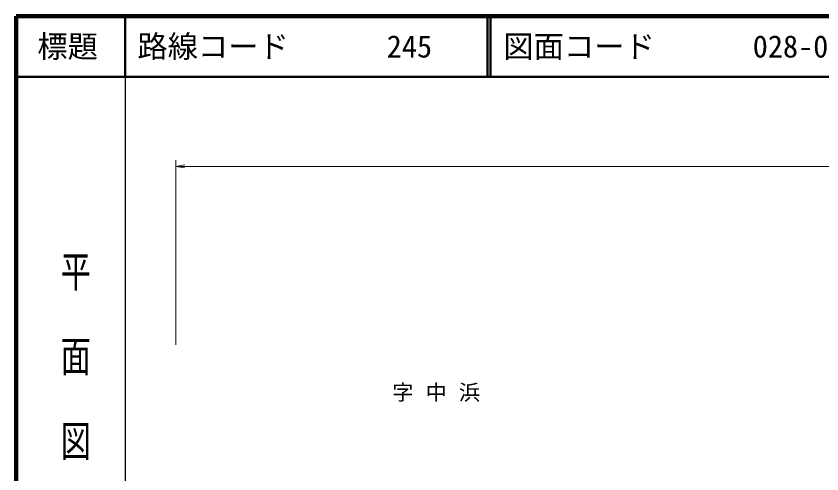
# Model space of a CAD drawing. Units: millimetres at full size, sheet at 1:1000; details may follow other scales. Extents: x 40000 to 680000, y 20000 to 380000.
# Drawn here: x 40000 to 172929, y 304483 to 380000 of the extents above; entities that cross this region are included whole.
import ezdxf
from ezdxf.enums import TextEntityAlignment as Align

# ---------------------------------------------------------------- set-up
doc = ezdxf.new("R2010")
doc.units = ezdxf.units.MM
doc.header["$LTSCALE"] = 1000
doc.layers.add('M-BMK-HTXT', color=7, linetype='Continuous')
doc.layers.add('M-TTL-TXT', color=7, linetype='Continuous')
for name, color, linetype, lineweight in [('M-STR-HTXT', 7, 'Continuous', 13), ('M-TTL', 2, 'Continuous', 140), ('M-TTL-BAND', 7, 'Continuous', 25), ('M-TTL-LINE', 7, 'Continuous', 50)]:
    doc.layers.add(name, color=color, linetype=linetype, lineweight=lineweight)
doc.styles.add('@ＭＳ ゴシック', font='')
doc.styles.add('ＭＳ ゴシック', font='')
doc.styles.get('@ＭＳ ゴシック').set_extended_font_data('@MS Gothic')
doc.styles.get('ＭＳ ゴシック').set_extended_font_data('MS Gothic')

# ---------------------------------------------------------------- blocks, each defined once
blk = doc.blocks.new('open_arrow')
at = {"color": 0, "linetype": 'Continuous', "lineweight": -2}
blk.add_lwpolyline([(7.5, 1.25), (0, 0), (7.5, -1.25)], dxfattribs=at)

msp = doc.modelspace()

# ---------------------------------------------------------------- linework, layer by layer
at = {"layer": 'M-STR-HTXT'}
for p, q in [((66344, 325799), (66344, 356212)), ((66344, 355212), (433749, 355212))]:
    msp.add_line(p, q, dxfattribs=at)
at = {"layer": 'M-TTL'}
for p, q in [((40000, 380000), (40000, 20000)), ((680000, 380000), (40000, 380000))]:
    msp.add_line(p, q, dxfattribs=at)
at = {"layer": 'M-TTL-BAND'}
msp.add_line((58000, 370000), (58000, 20000), dxfattribs=at)
at = {"layer": 'M-TTL-LINE'}
for p, q in [((58000, 380000), (58000, 370000)), ((117750, 380000), (117750, 370000)), ((118250, 380000), (118250, 370000)), ((40000, 370000), (680000, 370000))]:
    msp.add_line(p, q, dxfattribs=at)

# ---------------------------------------------------------------- block references
at = {"layer": 'M-STR-HTXT', "xscale": 200, "yscale": 200}
msp.add_blockref('open_arrow', (66344, 355212), dxfattribs=at)

# ---------------------------------------------------------------- texts
at = {"layer": 'M-BMK-HTXT', "insert": (110294, 317795), "char_height": 2566, "attachment_point": 5, "style": 'ＭＳ ゴシック'}
msp.add_mtext('\\T1.57;字中浜', dxfattribs=at)
at = {"layer": 'M-TTL-BAND', "style": '@ＭＳ ゴシック', "width": 1.4}
msp.add_text('平  面  図', height=3666, rotation=270, dxfattribs=at).set_placement((49777, 306475), align=Align.MIDDLE_RIGHT)
at = {"layer": 'M-TTL-TXT', "style": 'ＭＳ ゴシック'}
msp.add_text('標題', height=3666, dxfattribs=at).set_placement((48500, 375000), align=Align.MIDDLE_CENTER)
for s, p in [('路線コード', (60000, 375000)), ('245', (101142, 375000)), ('図面コード', (120380, 375000)), ('028-00', (161521, 375000))]:
    msp.add_text(s, height=3666, dxfattribs=at).set_placement(p, align=Align.MIDDLE_LEFT)

doc.saveas('drawing.dxf')
